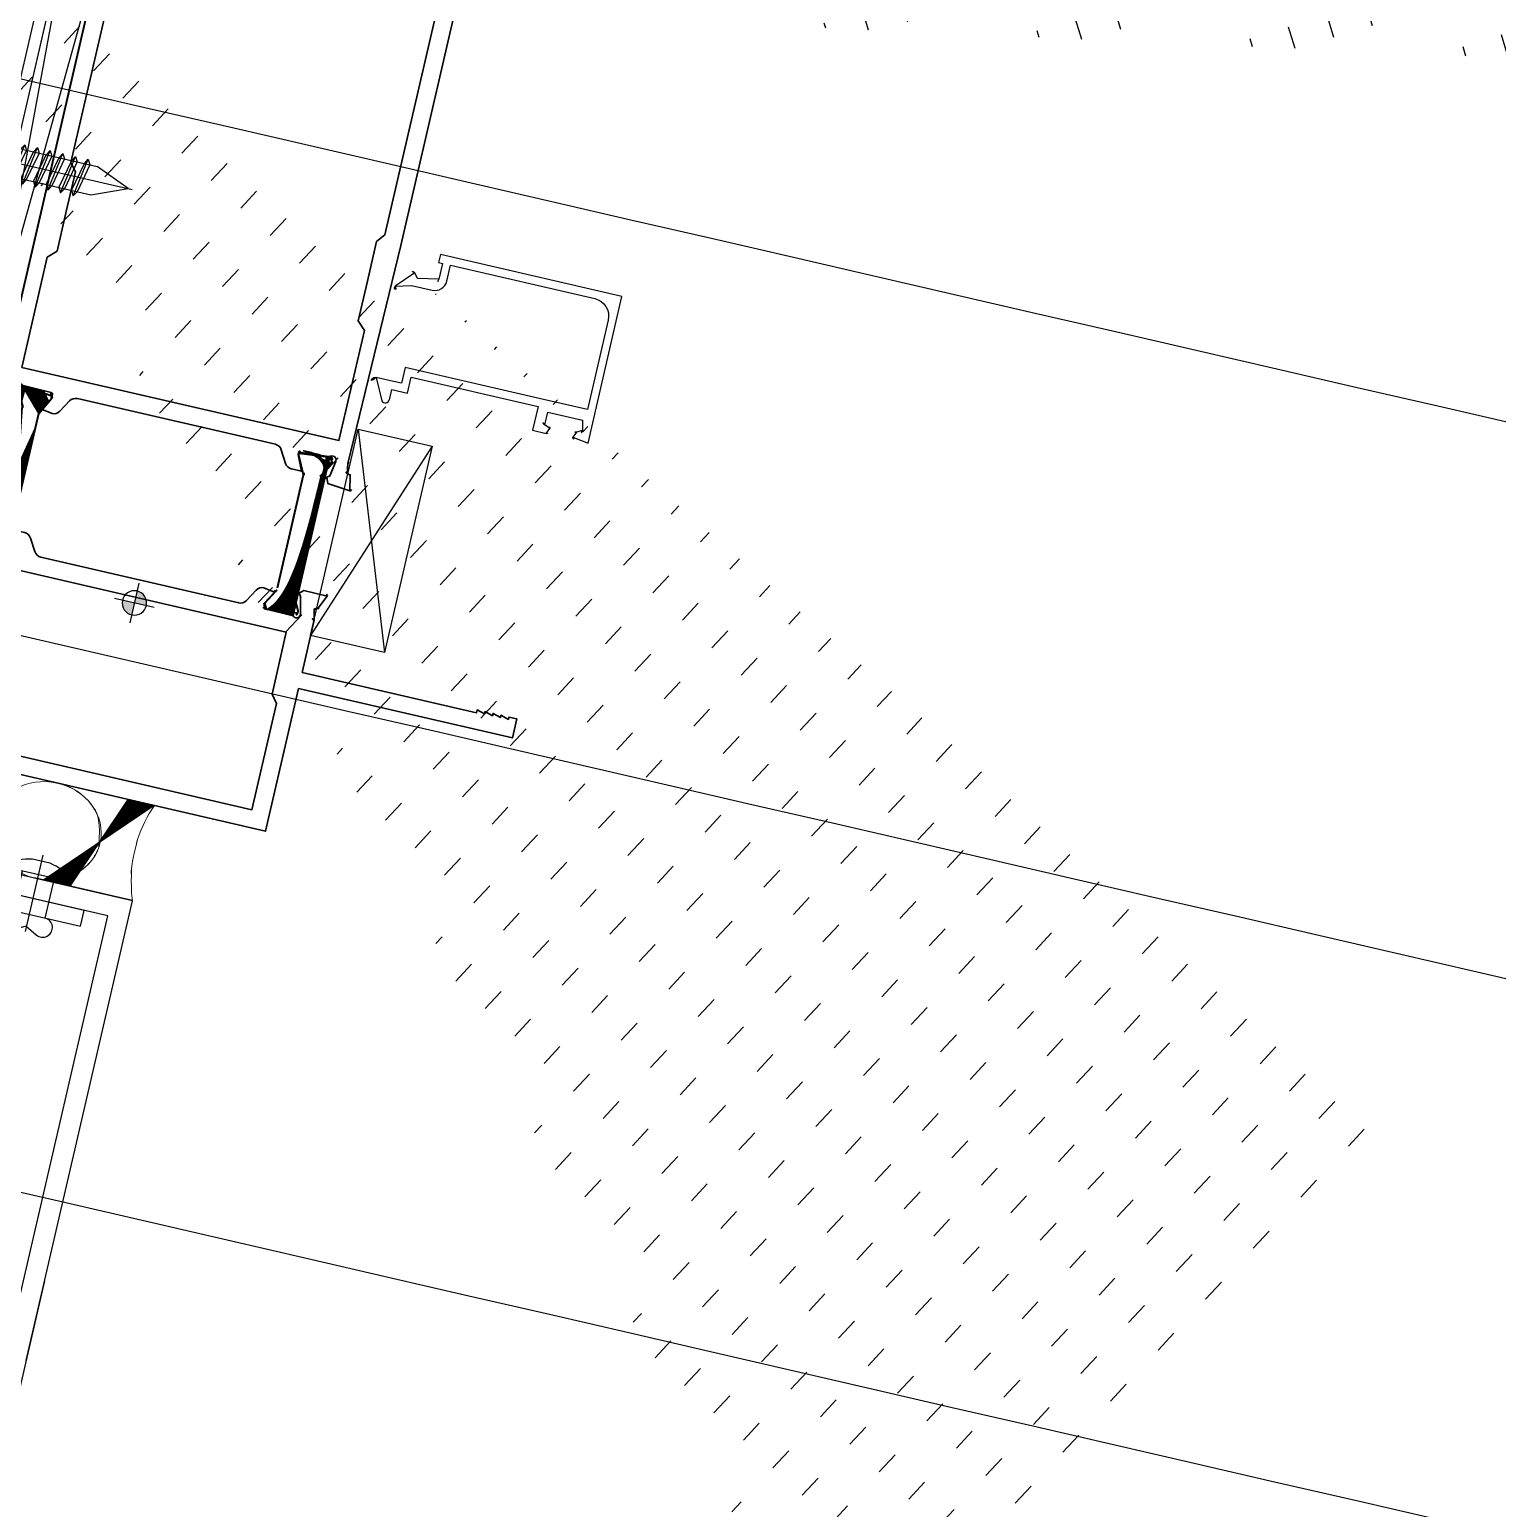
# Model space of a CAD drawing. Header units: inches. Extents: x 0 to 1813292486, y 0 to 3473589894.
# Drawn here: x 600477511.9 to 600477692.3, y 3473214442.8 to 3473214624.5 of the extents above; entities that cross this region are included whole.
import ezdxf

# ---------------------------------------------------------------- set-up
doc = ezdxf.new("R2010")
doc.units = ezdxf.units.IN
doc.header["$LTSCALE"] = 1000
doc.header["$MEASUREMENT"] = 0
for name, pattern in [('AX-MALL-WALL-P02-QT$0$CENTER', [2, 1.25, -0.25, 0.25, -0.25]), ('AX-MALL-WALL-P02-QT$0$DASH', [0.35, 0.25, -0.1]), ('AX-MALL-WALL-P02-QT$0$HIDDEN', [0.375, 0.25, -0.125])]:
    doc.linetypes.add(name, pattern=pattern)
for name, color, linetype in [('A-Anno-Note', 241, 'Continuous'), ('AX-MALL-P02-200$0$A-Anno-Note', 241, 'Continuous'), ('AX-MALL-WALL-P02$0$A-Anno-Note', 241, 'Continuous'), ('AX-MALL-WALL-P02-QT$0$1', 1, 'Continuous'), ('AX-MALL-WALL-P02-QT$0$8', 8, 'Continuous'), ('AX-MALL-WALL-P02-QT$0$8 填充 虚线 打断线 0.1', 8, 'Continuous'), ('AX-MALL-WALL-P02-QT$0$A-Anno-Note', 241, 'Continuous'), ('AX-MALL-WALL-P02-QT$0$A-Curt', 151, 'Continuous'), ('AX-MALL-WALL-P02-QT$0$A-Detl-Patt', 8, 'Continuous'), ('AX-MALL-WALL-P02-QT$0$A-Detl-Thin', 131, 'Continuous'), ('AX-MALL-WALL-P02-QT$0$AP', 3, 'Continuous'), ('AX-MALL-WALL-P02-QT$0$GASKET', 2, 'Continuous'), ('AX-MALL-WALL-P02-QT$0$STSF', 2, 'Continuous')]:
    doc.layers.add(name, color=color, linetype=linetype)
doc.layers.add('AX-MALL-WALL-P02-QT$0$AM_SUPPR', color=6, linetype='Continuous', lineweight=30)

# ---------------------------------------------------------------- blocks, each defined once
blk = doc.blocks.new('AX-MALL-WALL-P02-QT$0$tj')
at = {"layer": 'AX-MALL-WALL-P02-QT$0$A-Detl-Patt'}
h = blk.add_hatch(dxfattribs=at)
h.set_pattern_fill('STEEL', color=256, scale=100.0000000000001, angle=50.43183869082386)
h.set_pattern_definition([(75.00000000004839, (-14278.19445574284, 156289.8254051208), (-153.3407249234246, 41.08752340989569), []), (75.00000000004839, (-14317.88195610046, 156358.5661673546), (-153.3407249234246, 41.08752340989569), [])])
edge = h.paths.add_edge_path()
edge.add_line((88101.273016572, 47666.64152574539), (87883.93542659283, 47459.84604215622))
edge.add_line((87883.93542659283, 47459.84604215622), (91571.54751467705, 43584.64122533798))
edge.add_arc((262949.389629302, 558937.705083496), 543101.4133620498, 251.6057364187558, 260.0288666978238)
edge.add_arc((172180.8466627672, -2862.146247219684), 27099.9982179492, 64.7128659603706, 96.9316049602786, ccw=False)
edge.add_arc((262948.9730309481, 558936.3205539446), 543099.9677998082, 261.6155114784545, 271.7251478115656)
edge.add_line((279298.9759148359, 16082.51663446426), (279298.9759315252, 16382.65274763107))
edge.add_arc((262948.9742454757, 558936.3204835369), 542799.9676941936, 261.62020364125146, 271.7261014454634, ccw=False)
edge.add_arc((172180.8456921196, -2862.14609140989), 27400.00151046549, 64.80631838577902, 96.83815911678944)
edge.add_arc((262949.394896181, 558937.7037490648), 542801.4137571028, 251.6136389015772, 260.02417327084333, ccw=False)
edge.add_line((91737.26096642017, 43845.69257831573), (88101.273016572, 47666.64152574539))
blk.add_lwpolyline([(88103.03003954887, 47737.33037519455), (87813.24658572674, 47461.60306501389), (91543.92713344097, 43541.13421487808, 0.03677856867194786), (168908.9495433569, 23989.2463850975, -0.1416543586965341), (183742.0972260237, 21592.70785188675, 0.04416604653312874), (279348.9759123325, 16034.00206041336), (279348.9759345055, 16434.18465709686, -0.04414427716130016), (183859.0483468771, 21979.79425859451, 0.1405450684183163), (168919.8474783897, 24393.46752309799, -0.03670519880877311), (91764.87840116024, 43889.20268630981), (88103.03007543087, 47737.33033752441)], format="xyb", dxfattribs=at)
blk.add_lwpolyline([(88101.273016572, 47666.64152574539), (87883.93542659283, 47459.84604215622), (91571.54751467705, 43584.64122533798, 0.0367693963449814), (168910.2986617088, 24039.77597379684, -0.1415142461245126), (183756.7420067787, 21641.08926153183, 0.04414024362697595), (279298.9759148359, 16082.51663446426), (279298.9759315252, 16382.65274763107, -0.04412389944666065), (183844.4648458958, 21931.40288829803, 0.1406825130026793), (168918.4574091434, 24342.94360637665, -0.03671436212623864), (91737.26096642017, 43845.69257831573)], format="xyb", close=True, dxfattribs=at)
blk = doc.blocks.new('AX-MALL-WALL-P02-QT$0$A$C45704BEF')
at = {"color": 3, "ltscale": 10}
blk.add_lwpolyline([(18.80000000074506, -25.00024726614356), (17.5, -25.00024726614356), (17.5, -23.00024726614356), (15.49870925210416, -23.00024726614356), (15.49870925210416, -6.999231616035104), (18.4997000452131, -6.999231616035104), (18.49987648613751, -5.299231618642807, 0.4142135623695433), (18.19987648539245, -4.999231617897749), (17.80005405470729, -4.999231617897749, 0.4140000559725384), (17.50005413405597, -5.299012914299965), (17.49969883821905, -5.699499286711216, -0.483847094079415), (17.13052784092724, -5.991148311644793), (15.89966636151075, -5.699231617152691), (15.89966636151075, -1.299031617119908), (17.1397417280823, -1.005294770002365, -0.4741802569087657), (17.49969902634621, -1.298974558711052), (17.50005413405597, -1.699460931122303, 0.4140000559734259), (17.80005405470729, -1.999242229387164), (18.19987648539245, -1.999242229387164, 0.4142135624494586), (18.49987648613751, -1.699242228642106), (18.49987648613751, 0.0007206704467535019), (0, 0), (0, -22.90028521977365), (1, -22.90028521977365), (1, -22.40028521977365), (3, -22.40028521977365, -0.414213562373095), (3.5, -22.90028521977365), (3.5, -25.00028521940112), (2.913615984842181, -25.46520863845944, 0.4988684829111732), (2.92562854103744, -25.94440526142716), (5.025628542527556, -27.44440526142716, 0.8192868568614478), (5.455046217888594, -27.04232501238585), (4.5, -25.50028521940112), (4.5, -22.90028521977365, 0.414213562373095), (3, -21.40028521977365), (1, -21.40028521977365), (1, -3.19995454326272, -0.4142094303452601), (3.199968963861465, -0.9999545440077782), (14.5, -0.9996059481054544), (14.5, -5.999231616035104), (14.5, -5.999231616035104), (14.5, -24.00024726614356), (16.5, -24.00024726614356), (16.5, -25.00024726614356), (16.5, -27.20351210050285, 0.6582415972160955), (17.34365977905691, -27.56668968312442), (19.14365977980196, -25.86342484690249, 0.6827143578984822), (18.79383949562907, -25.00028521940112)], format="xyb", dxfattribs=at)
blk = doc.blocks.new('AX-MALL-WALL-P02-QT$0$尺寸分格点')
at = {"ltscale": 10}
h = blk.add_hatch(color=1, dxfattribs=at)
h.dxf.hatch_style = 1
edge = h.paths.add_edge_path()
edge.add_line((0, -1.5), (-5.470445860503725e-37, 1.862645149230957e-09))
edge.add_line((0, 1.862645149230957e-09), (-1.5, 0))
edge.add_arc((0, 0), 1.5, 180, 270)
edge = h.paths.add_edge_path()
edge.add_line((0, 1.5), (5.470445846917725e-37, 1.862645149230957e-09))
edge.add_line((0, 1.862645149230957e-09), (1.5, 0))
edge.add_arc((0, 0), 1.5, 0, 90)
for p, q in [((0, -2.5), (0, 2.5)), ((-2.5, 0), (2.5, 0))]:
    blk.add_line(p, q)
blk.add_circle((0, 0), 1.5)
blk = doc.blocks.new('AX-MALL-WALL-P02-QT$0$定位点')
blk.add_blockref('AX-MALL-WALL-P02-QT$0$尺寸分格点', (0, 0))
blk = doc.blocks.new('AX-MALL-WALL-P02-QT$0$A$C40565891')
h = blk.add_hatch()
h.set_pattern_fill('NET', color=6, scale=0.5, angle=315)
h.set_pattern_definition([(225.0000000000001, (-8954763.885715963, -14331520.94940183), (-1.122532015133644, 1.122532015133643), []), (135.0000000000001, (-8954763.885715963, -14331520.94940183), (1.122532015133643, 1.122532015133644), [])])
edge = h.paths.add_edge_path()
edge.add_line((-2.873205080628395, -1), (-17.1267949193716, -1))
edge.add_arc((-17.12679491817267, -2.000000000321539), 1.000000000321539, 90.00000006869386, 120.0000000686844)
edge.add_line((-17.6267949193716, -1.133974596858025), (-19.29999999888241, -2.099999999627471))
edge.add_line((-19.29999999888241, -2.099999999627471), (-19.59999999962747, -2.099999999627471))
edge.add_arc((-19.60000000055891, -1.700000000186378), 0.3999999994410928, 180.0000001333858, 270.00000013341844, ccw=False)
edge.add_line((-20, -1.700000001117587), (-20, 1.699999999254942))
edge.add_arc((-19.59999999962758, 1.699999999255055), 0.4000000003724153, 89.99999999998369, 180.0000000000163, ccw=False)
edge.add_line((-19.59999999962747, 2.099999999627471), (-19.29999999888241, 2.099999999627471))
edge.add_line((-19.29999999888241, 2.099999999627471), (-17.6267949193716, 1.133974596858025))
edge.add_arc((-17.12679491817268, 2.000000000321516), 1.000000000321515, 239.9999999313152, 269.9999999313065)
edge.add_line((-17.1267949193716, 1), (-2.873205080628395, 1))
edge.add_arc((-2.873205081827319, 2.000000000321497), 1.000000000321497, 270.0000000686933, 300.0000000686851)
edge.add_line((-2.373205080628395, 1.133974596858025), (-0.6999999992549419, 2.099999999627471))
edge.add_line((-0.6999999992549419, 2.099999999627471), (-0.400000000372529, 2.099999999627471))
edge.add_arc((-0.4000000003724153, 1.699999999255056), 0.4000000003724153, -1.63140612130519e-11, 90.00000000001631, ccw=False)
edge.add_line((0, 1.699999999254942), (0, -1.700000001117587))
edge.add_arc((-0.3999999994410927, -1.700000000186378), 0.3999999994410927, 269.99999986658156, 359.99999986661413, ccw=False)
edge.add_line((-0.400000000372529, -2.099999999627471), (-0.6999999992549419, -2.099999999627471))
edge.add_line((-0.6999999992549419, -2.099999999627471), (-2.373205080628395, -1.133974596858025))
edge.add_arc((-2.873205081827309, -2.00000000032146), 1.00000000032146, 59.99999993131432, 89.9999999313073)
at = {"layer": 'AX-MALL-WALL-P02-QT$0$STSF', "lineweight": 40}
blk.add_lwpolyline([(-2.873205080628395, -1), (-17.1267949193716, -1, 0.1316524975873539), (-17.6267949193716, -1.133974596858025), (-19.29999999888241, -2.099999999627471), (-19.59999999962747, -2.099999999627471, -0.4142135623732616), (-20, -1.700000001117587), (-20, 1.699999999254942, -0.4142135623732612), (-19.59999999962747, 2.099999999627471), (-19.29999999888241, 2.099999999627471), (-17.6267949193716, 1.133974596858025, 0.1316524975873571), (-17.1267949193716, 1), (-2.873205080628395, 1, 0.1316524975873597), (-2.373205080628395, 1.133974596858025), (-0.6999999992549419, 2.099999999627471), (-0.400000000372529, 2.099999999627471, -0.4142135623732616), (0, 1.699999999254942), (0, -1.700000001117587, -0.4142135623732616), (-0.400000000372529, -2.099999999627471), (-0.6999999992549419, -2.099999999627471), (-2.373205080628395, -1.133974596858025, 0.1316524975873647)], format="xyb", close=True, dxfattribs=at)
blk = doc.blocks.new('AX-MALL-WALL-P02-QT$0$A$C5DA96DE0')
at = {"layer": 'AX-MALL-WALL-P02-QT$0$AM_SUPPR', "color": 3}
for points in [[(-22.00068093277514, 105.1999999992549), (-22.00001176260412, 46.60000000149012, -0.414213562373095), (-21.70001176185906, 46.29999999888241), (-21.7000117637217, 45.30000000074506, -0.4142135651008757), (-21.90001176483929, 45.09999999962747), (-22.11765938811004, 45.09999999962747, 0.3152987896086648), (-22.30559791438282, 44.96840402856469), (-22.88795028813183, 43.36840402893722, 0.5486187836891172), (-22.68258061446249, 43.10076105967164), (-19.96206398494542, 43.32127769291401, 0.1763269799607178), (-19.83807377703488, 43.37909527309239), (-19.45859040878713, 43.75857864320278, 0.5773502703764628), (-19.54824795387685, 44.09318516403437), (-19.70076583139598, 44.13405220396817, -0.3107450373417215), (-19.86631920561194, 44.32805990986526), (-20.20001176558435, 46.220524456352), (-20.20001176558435, 46.30000000074506, -0.664494698151357), (-19.35008465312421, 46.6571428515017, 0.1962615707062706), (-19.21011380665004, 46.59999999962747), (-15.80001176707447, 46.59999999962747, -0.414213562373095), (-15.50001176446676, 46.30000000074506), (-15.50001176446676, 45.99448045343161), (-16.4794679954648, 44.32503772899508, 0.5796797259406589), (-16.35058767162263, 44.09999999776483), (-15.09727879799902, 44.09999999776483, 0.266079426403572), (-14.23476512730122, 44.59396623261273), (-13.34764037840068, 46.10603376291692, -0.2660794268336467), (-12.48512670956552, 46.59999999776483), (-12.48512670956552, 46.59999999776483), (12.48510318435729, 46.59999999962747, -0.2660794268336467), (13.3476168513298, 46.10603376291692), (14.23474160209298, 44.59396623261273, 0.266079426403572), (15.09725527279079, 44.09999999962747), (16.35056414455175, 44.09999999962747, 0.5796797259406589), (16.47944446653128, 44.32503772713244), (15.49998823925853, 45.99448045343161), (15.49998823553324, 46.29999999888241, -0.414213562373095), (15.7999882362783, 46.59999999962747), (19.21009027957916, 46.59999999962747, 0.1962615707062706), (19.35006112605333, 46.6571428515017, -0.664494698151357), (20.19998823665082, 46.29999999888241), (20.19998823665082, 46.220524456352), (19.86629567667842, 44.32805990800261, -0.3107450373417215), (19.70074230805039, 44.13405220396817), (19.54822442866862, 44.09318516217172, 0.5773502703764628), (19.45856687985361, 43.75857864320278), (19.83805025182664, 43.37909527309239, 0.1763269799607178), (19.96204045787454, 43.32127769291401), (22.68255708739161, 43.10076105967164, 0.5486187836891172), (22.88792676106095, 43.36840402893722), (22.30557438544929, 44.96840402670205, 0.3152987896086648), (22.11763586290181, 45.10000000149012), (21.89998823590577, 45.09999999962747, -0.4142135651008757), (21.69998823665082, 45.29999999888241), (21.69998823478818, 46.29999999888241, -0.414213562373095), (21.99998823739588, 46.59999999962747), (22.00029997527599, 73.89985392801464)], [(-12.48512671142817, 26.59999999962747), (-12.48512671142817, 26.59999999962747, -0.266079426695036), (-13.34764038026333, 27.09396623820066), (-14.23476512916386, 28.60603376477957, 0.2660794267352428), (-15.09727879799902, 29.10000000149012), (-16.35058767162263, 29.09999999962747, 0.5796797243171364), (-16.4794679954648, 28.87496227398515), (-15.50001176446676, 27.20551954396069), (-15.50001176819205, 26.90000000223517, -0.414213562429924), (-15.80001176521182, 26.59999999776483), (-19.21011380665004, 26.59999999962747, 0.196261570738114), (-19.35008465498686, 26.54285714589059, -0.6644947009864839), (-20.20001176558435, 26.90000000223517), (-20.20001176558435, 26.97947554662824), (-19.86631920747459, 28.87194008752704, -0.3107450376907102), (-19.70076583139598, 29.06594779156148), (-19.5482479557395, 29.10681483522058, 0.5773502691095918), (-19.45859040878713, 29.44142135605216), (-19.83807377517223, 29.82090472429991, 0.1763269806166101), (-19.96206398680806, 29.87872230820358), (-22.68258061632514, 30.0992389395833, 0.5486187865199976), (-22.88795028440654, 29.83159597031772), (-22.30559791252017, 28.23159597069025, 0.3152987889515711), (-22.1176593862474, 28.09999999962747), (-21.90001176297665, 28.09999999776483, -0.4142135620321224), (-21.70001176558435, 27.89999999850988), (-21.70001176558435, 26.90000000037253, -0.414213562429924), (-22.00001176446676, 26.59999999962747), (-22.00026272423565, -1.862645149230957e-09), (22.00026272051036, 0), (22.00006804615259, 18.00577012822032)], [(22.00005050562322, 19.99999999813735), (21.99998823739588, 26.59999999962747, -0.414213562429924), (21.69998823665082, 26.90000000037253), (21.69998823478818, 27.89999999850988, -0.4142135620321224), (21.89998823776841, 28.09999999962747), (22.11763586103916, 28.09999999776483, 0.3152987889515711), (22.30557438544929, 28.23159596882761), (22.88792676106095, 29.83159597218037, 0.5486187865199976), (22.68255708925426, 30.0992389395833), (19.96204045601189, 29.87872230820358, 0.1763269806166101), (19.83805024810135, 29.82090472429991), (19.45856687985361, 29.44142135605216, 0.5773502691095918), (19.54822443053126, 29.10681483708322), (19.70074230805039, 29.06594779156148, -0.3107450376907102), (19.86629567667842, 28.87194008752704), (20.19998823851347, 26.97947554290295), (20.19998824037611, 26.89999999850988, -0.6644947009864839), (19.35006112605333, 26.54285714402795, 0.196261570738114), (19.21009027957916, 26.59999999776483), (15.79998823441565, 26.59999999776483, -0.414213562429924), (15.49998823925853, 26.89999999850988), (15.49998823925853, 27.20551954582334), (16.47944446466863, 28.87496227398515, 0.5796797243171364), (16.3505641464144, 29.09999999962747), (15.09725527092814, 29.09999999776483, 0.2660794267352428), (14.23474160209298, 28.60603376477957), (13.3476168513298, 27.09396623820066, -0.266079426695036), (12.48510318249464, 26.59999999962747), (-12.48512671142817, 26.59999999962747)]]:
    blk.add_lwpolyline(points, format="xyb", dxfattribs=at)
for points in [[(22.00029996782541, 73.89983759261668), (22.00005446560681, 73.89983759261668), (21.99998823553324, 105.1999999992549), (-22.00068093277514, 105.1999999992549)], [(-19.80001176521182, 103), (-19.80001176521182, 103), (-19.80001176334918, 74.70021012239158), (-19.00001176446676, 73.70021012239158), (-19.00001176446676, 68.70021012239158), (-19.00001176446676, 63.70021012239158), (-20.00001176446676, 62.70021012611687), (-20.00001176446676, 48.79999999888241), (19.99998823553324, 48.79999999701977), (19.99998823739588, 62.70021012425423), (18.99998823739588, 63.70021012425423), (18.99998823739588, 68.70021012239158), (18.99998823553324, 73.70021012425423), (19.79998823814094, 74.70021012052894), (19.79998823814094, 103), (-19.80001176521182, 103)], [(-19.00003717839718, 24.40000000223517), (-19.00003717839718, 16.60000000149012), (-19.8001159671694, 15.59989579208195), (-19.80026083253324, 2.199999997392297), (-19.80001176521182, 2.199999999254942), (19.80023730732501, 2.199999997392297), (19.80009244196117, 15.5998957939446), (19.0000136513263, 16.60000000149012), (19.0000136513263, 24.40000000223517), (-19.00003717839718, 24.40000000223517)], [(21.99999776296318, 20.00577012635767), (43.9999977555126, 20.00634960085154), (43.99998722039163, 20.40634960122406), (44.99999512173235, 20.10637594014406), (44.99998722039163, 20.40637594088912), (45.99999512173235, 20.10640227980912), (45.99998722039163, 20.40640228055418), (46.99999512173235, 20.10642861947417), (46.99998722039163, 20.40642862021923), (47.99999511986971, 20.10645495913923), (47.99998721852899, 20.40645495988429), (48.99998721852899, 20.40648129954934), (49.00005043298006, 18.00648130103946), (22.00006804615259, 18.00577012822032)]]:
    blk.add_lwpolyline(points, dxfattribs=at)
at = {"color": 6, "ltscale": 10, "xscale": -0.9999999999999999, "rotation": 90}
blk.add_blockref('AX-MALL-WALL-P02-QT$0$A$C40565891', (-17.70395603775978, 26.59999999776483), dxfattribs=at)
at = {"color": 6, "ltscale": 10, "rotation": 270}
blk.add_blockref('AX-MALL-WALL-P02-QT$0$A$C40565891', (17.7039325106889, 26.59999999962747), dxfattribs=at)
blk = doc.blocks.new('AX-MALL-WALL-P02-QT$0$A$C3B8A2171')
at = {"color": 6}
for p, q in [((22.00012849643826, 27), (31.33094626852107, 1)), ((31.33094626478851, 27), (22.00012850017083, 1))]:
    blk.add_line(p, q, dxfattribs=at)
blk.add_lwpolyline([(22.00012849643826, 27), (31.33094626478851, 27), (31.33094626852107, 1), (22.00012850017083, 1)], close=True, dxfattribs=at)
at = {"color": 6, "ltscale": 10}
blk.add_blockref('AX-MALL-WALL-P02-QT$0$A$C5DA96DE0', (7.275957614183426e-12, -23.70584608986974), dxfattribs=at)
at = {"color": 6, "ltscale": 10, "rotation": 270}
blk.add_blockref('AX-MALL-WALL-P02-QT$0$A$C45704BEF', (49.90041371808184, 50.19399150274694), dxfattribs=at)
at = {"layer": 'AX-MALL-WALL-P02-QT$0$GASKET', "extrusion": (0, 0, -1), "zscale": -1, "rotation": 270}
blk.add_blockref('AX-MALL-WALL-P02-QT$0$定位点', (0, 0), dxfattribs=at)
blk = doc.blocks.new('*U279')
at = {"color": 0, "linetype": 'ByBlock', "lineweight": 50, "ltscale": 0.2}
for p, q in [((-2.147202852589544, 4.749999999999091), (0, 4.749999999999091)), ((0, -4.749999999999091), (0, 4.749999999999091)), ((-3.69999999999709, 0.3999999999987267), (-3.325615217181621, 0.4000000000023647)), ((-3.325615217181621, 0.4000000000023647), (-3.325615240581101, -0.4000000000023647)), ((-3.69999999999709, -0.4000000000005457), (-3.325615240581101, -0.4000000000023647)), ((-3.69999999999709, -0.4000000000005457), (-3.325615217181621, -0.4000000000023647)), ((-2.147202852655028, -4.750000000000909), (0, -4.749999999999091))]:
    blk.add_line(p, q, dxfattribs=at)
at = {"color": 6, "linetype": 'AX-MALL-WALL-P02-QT$0$HIDDEN', "ltscale": 0.05}
for p, q in [((-0.6750316474657977, 1.140000000000001), (-3.325615228868008, 2.449999999987274)), ((-0.6750316474657977, 1.14), (-0.6750316474657977, -1.140000000000001)), ((-0.06888289537171222, 0), (-0.6750316474657977, 1.140000000000001)), ((-0.06888289537171222, 0), (-0.6750316474657977, -1.140000000000001)), ((-0.6750316474657977, -1.140000000000001), (-3.325615228893758, -2.449999999999999))]:
    blk.add_line(p, q, dxfattribs=at)
at = {"color": 0, "linetype": 'ByBlock', "ltscale": 0.2}
for p, q in [((1.247816335799423, 1.789999999997235), (1.600000000005707, 2.399999999998059)), ((1.600000000005707, 2.399999999998059), (1.952183664211248, 1.789999999998216)), ((2.847816335799424, 1.789999999997235), (3.200000000005707, 2.399999999998059)), ((3.200000000005707, 2.399999999998059), (3.552183664211248, 1.789999999998216)), ((4.447816335799424, 1.789999999997235), (4.800000000005708, 2.399999999998059)), ((4.800000000005708, 2.399999999998059), (5.152183664211249, 1.789999999998216)), ((6.047816335799424, 1.789999999997235), (6.400000000005708, 2.399999999998059)), ((6.400000000005708, 2.399999999998059), (6.752183664211248, 1.789999999998216)), ((7.647816335799424, 1.789999999997235), (8.000000000005707, 2.399999999998059)), ((8.000000000005707, 2.399999999998059), (8.352183664211248, 1.789999999998216)), ((9.247816335799424, 1.789999999997235), (9.600000000005707, 2.399999999998059)), ((9.600000000005707, 2.399999999998059), (9.952183664211248, 1.789999999998216)), ((0.1999999999970897, 1.789999999997235), (11.67855772335856, 1.789999999997235)), ((11.67855772335856, 1.789999999997235), (16, 0)), ((16, 0), (11.67855772334904, -1.790000000000873)), ((0.1999999999970896, -1.790000000000873), (11.67855772334904, -1.790000000000873)), ((2.047816335800007, -1.789999999998201), (2.400000000005662, -2.399999999998059)), ((2.400000000005662, -2.399999999998059), (2.752183664211202, -1.789999999998216)), ((3.647816335800008, -1.789999999998201), (4.000000000005661, -2.399999999998059)), ((4.000000000005661, -2.399999999998059), (4.352183664211202, -1.789999999998216)), ((5.247816335800009, -1.789999999998201), (5.600000000005663, -2.399999999998059)), ((5.600000000005663, -2.399999999998059), (5.952183664211203, -1.789999999998216)), ((6.847816335800008, -1.789999999998201), (7.200000000005662, -2.399999999998059)), ((7.200000000005662, -2.399999999998059), (7.552183664211203, -1.789999999998216)), ((8.447816335800008, -1.789999999998201), (8.800000000005662, -2.399999999998059)), ((8.800000000005662, -2.399999999998059), (9.152183664211202, -1.789999999998216)), ((10.04781633580001, -1.789999999998201), (10.40000000000566, -2.399999999998059)), ((10.40000000000566, -2.399999999998059), (10.7521836642112, -1.789999999998216))]:
    blk.add_line(p, q, dxfattribs=at)
at = {"color": 6, "linetype": 'ByBlock'}
for p, q in [((1.600000000005707, 2.399999999998059), (2.400000000005662, -2.399999999998059)), ((3.200000000005707, 2.399999999998059), (4.000000000005661, -2.399999999998059)), ((4.800000000005708, 2.399999999998059), (5.600000000005663, -2.399999999998059)), ((6.400000000005708, 2.399999999998059), (7.200000000005662, -2.399999999998059)), ((8.000000000005707, 2.399999999998059), (8.800000000005662, -2.399999999998059)), ((9.600000000005707, 2.399999999998059), (10.40000000000566, -2.399999999998059)), ((1.247816335799423, 1.789999999997235), (2.047816335800007, -1.789999999998201)), ((2.752183664209724, -1.790000000000873), (1.952183664211248, 1.789999999998216)), ((2.847816335799424, 1.789999999997235), (3.647816335800008, -1.789999999998201)), ((4.352183664209724, -1.790000000000873), (3.552183664211248, 1.789999999998216)), ((4.447816335799424, 1.789999999997235), (5.247816335800009, -1.789999999998201)), ((5.952183664209725, -1.790000000000873), (5.152183664211249, 1.789999999998216)), ((6.047816335799424, 1.789999999997235), (6.847816335800008, -1.789999999998201)), ((7.552183664209725, -1.790000000000873), (6.752183664211248, 1.789999999998216)), ((7.647816335799424, 1.789999999997235), (8.447816335800008, -1.789999999998201)), ((9.152183664209725, -1.790000000000873), (8.352183664211248, 1.789999999998216)), ((9.247816335799424, 1.789999999997235), (10.04781633580001, -1.789999999998201)), ((10.75218366420972, -1.790000000000873), (9.952183664211248, 1.789999999998216))]:
    blk.add_line(p, q, dxfattribs=at)
at = {"color": 1, "linetype": 'AX-MALL-WALL-P02-QT$0$CENTER', "ltscale": 0.1}
blk.add_line((-3.720025046972161, 0), (16.47241296467109, 0), dxfattribs=at)
at = {"color": 0, "linetype": 'ByBlock', "lineweight": 50, "ltscale": 0.2}
for start, end in [(143.57642635749, 177.1340160170254), (182.8659839823501, 216.4235736418013)]:
    blk.add_arc((4.289993742175284, -4.638422979041934e-11), 8, start, end, dxfattribs=at)
at = {"color": 0, "linetype": 'ByBlock', "ltscale": 0.2}
for centre, start, end in [((0.1999999999970897, 1.989999999997235), 180, 270), ((0.1999999999970896, -1.990000000000873), 90, 180)]:
    blk.add_arc(centre, 0.2, start, end, dxfattribs=at)
blk = doc.blocks.new('AX-MALL-WALL-P02-QT$0$GB12618-90-4×10铆厚5')
at = {"color": 3, "linetype": 'Continuous'}
for p, q in [((-0.3828890285466002, 4.144999999999996), (2.842170943040401e-13, 4.144999999999996)), ((2.842170943040401e-13, 4.144999999999996), (-2.557953848736361e-13, -4.144999999999982)), ((1.13686837721616e-13, 2), (5.000000000000085, 2)), ((-1.699999999999875, 1.090000000000003), (-1.700000000000017, -1.090000000000003)), ((6.5, 0), (7.260859888279697, 1.439128983241929)), ((6.5, 0), (7.260859888279697, -1.439128983241929)), ((-5.684341886080801e-14, -2), (5.000000000000171, -2)), ((-0.3828890285466002, -4.144999999999996), (-2.557953848736361e-13, -4.144999999999982))]:
    blk.add_line(p, q, dxfattribs=at)
at = {"color": 1, "linetype": 'AX-MALL-WALL-P02-QT$0$CENTER', "ltscale": 2.357947691000002}
blk.add_line((-2.470786271884123, 0), (7.1549121964959, 0), dxfattribs=at)
at = {"color": 3, "linetype": 'Continuous'}
for centre, radius, start, end in [((5.007748688829707, 0), 6.8, 142.4423901337784, 170.5515263407792), ((6.200000000000017, 1.999999999999986), 1.2, 332.1348283377681, 179.9999999999992), ((5.007748688829707, 0), 6.8, 189.4484736592125, 217.5576098662215), ((6.200000000000017, -1.999999999999986), 1.2, 180.0000000000008, 27.865171662232)]:
    blk.add_arc(centre, radius, start, end, dxfattribs=at)
blk = doc.blocks.new('AX-MALL-WALL-P02-QT$0$jmhgfjrwtuh45trhg')
at = {"layer": 'AX-MALL-WALL-P02-QT$0$8'}
h = blk.add_hatch(dxfattribs=at)
h.set_pattern_fill('HONEY', color=256, scale=0.25, angle=540, style=0)
h.set_pattern_definition([(180, (174902.8055026438, 260502.9244215135), (-1.190625000000001, 0.6874074999999996), [0.7937499999999996, -1.587499999999999]), (60.00000000000007, (174902.8055026438, 260502.9244215135), (1.190624857751951, 0.6874077463808479), [0.7937499999999998, -1.5875]), (120.0000000000001, (174902.8055026438, 260502.9244215135), (-1.422480490101788e-07, 1.374815246380847), [-1.587499999999998, 0.793749999999999])])
edge = h.paths.add_edge_path()
edge.add_ellipse((-7.381093692034483, 0.0004881098866462708), major_axis=(-4.500512427303327, 0.0599604968055805), ratio=0.8888964256937906, start_angle=0, end_angle=360)
h = blk.add_hatch(dxfattribs=at)
h.set_pattern_fill('ANSI31', color=256, scale=0.25, angle=540, style=0)
h.set_pattern_definition([(135, (174877.8915891033, 260527.0201570056), (0.5612660075668218, 0.561266007566822), [])])
edge = h.paths.add_edge_path()
edge.add_line((-6.732046198099852, -3.999984314665198), (0.7606497555971146, -3.999992402270436))
edge.add_arc((10.89760908910801, 1.372666469379169e-08), 10.89760908902902, 185.1706430858447, 201.5339390828918, ccw=False)
edge.add_arc((10.89760909097776, 1.46875754336584e-08), 10.89760909097777, 179.9999983242518, 185.1706430899903, ccw=False)
edge.add_arc((10.8976090814998, -3.305050677582244e-10), 10.8976090814998, 172.405914544884, 179.999998245292, ccw=False)
edge.add_arc((10.89760910163166, 2.399151188825499e-08), 10.89760909824084, 166.2009138960958, 172.405914685627, ccw=False)
edge.add_arc((10.89760909118997, 3.20384341279123e-09), 10.89760909305875, 158.4660575048171, 166.2009137768617, ccw=False)
edge.add_line((0.7606499921530485, 3.999993024393916), (-6.732046198099852, 3.999993018805981))
edge.add_line((-6.732046198099852, 3.999993018805981), (-7.434310466051102, 4.000001827254891))
edge.add_arc((-7.346563589607311, -0.7724568381427241), 4.77326525842158, 45.113146065855574, 91.05332694051708, ccw=False)
edge.add_arc((-7.285040638659268, -0.471543983603409), 4.519802628022898, 23.880201270293526, 42.973244887725286, ccw=False)
edge.add_arc((-17.96341248835284, -2.937949023056029), 15.42173703289524, 12.393051035798976, 16.175277688883625, ccw=False)
edge.add_arc((-7.124157124383296, 0.06055414242018581), 4.234584301495465, -16.603288786277403, 4.215310169606482, ccw=False)
edge.add_arc((-6.202524996367059, -0.2415477178019161), 3.265159700863698, 311.88282864647357, 343.85568820323726, ccw=False)
edge.add_arc((-7.167425456053625, 0.5221782191043327), 4.482791074939454, 293.45411963007103, 314.5488009221328, ccw=False)
edge.add_arc((-7.359334706204196, 0.963068322986814), 4.963637149729599, 269.13356864662484, 293.4607319460402, ccw=False)
edge.add_line((-7.434392362833023, -4.000001301988959), (-6.732046198099852, -4.000001301988959))
at = {"layer": 'AX-MALL-WALL-P02-QT$0$1', "lineweight": 5}
blk.add_lwpolyline([(-6.732046198099852, -3.999984314665198), (0.7606497555971146, -3.999992402270436, -0.07151991883264351), (0.04434557817876339, -0.9821176063269377, -0.02256502262157294), (0, 3.334134817123413e-07, -0.03314757349092835), (0.09558088518679142, 1.440163372084498, -0.02708104081121189), (0.3145258761942387, 2.599275596439838, -0.03376249720545622), (0.7606499921530485, 3.999993024393916), (-6.732046198099852, 3.999993018805981), (-7.434310466051102, 4.000001827254891, -0.2031804997258816), (-3.978027198463678, 2.60941007360816, -0.08350238853102138), (-3.152160692960024, 1.358188005164266, -0.01650457541436716), (-2.901027917861938, 0.3718159478157759, -0.09108895525925141), (-3.066128842532635, -1.149450266733766, -0.1404200751386546), (-4.02267349883914, -2.672497186809778, -0.09230372069197638), (-5.383209191262722, -3.590240551158786, -0.1065477416812411), (-7.434392362833023, -4.000001301988959), (-6.732046198099852, -4.000001301988959)], format="xyb", dxfattribs=at)
blk.add_ellipse((-7.381093692034483, 0.0004881098866462708), major_axis=(-4.500512427301946, 0.05996049685588117), ratio=0.8888964256939306, dxfattribs=at)
blk = doc.blocks.new('AX-MALL-WALL-P02-QT$0$A$C063F76F4')
at = {"layer": 'AX-MALL-WALL-P02-QT$0$8 填充 虚线 打断线 0.1', "ltscale": 2}
h = blk.add_hatch(dxfattribs=at)
h.set_pattern_fill('HEX', color=256, scale=3)
h.set_pattern_definition([(0, (11.74999980442226, 37.39510298892856), (0, 4.949334), [2.8575, -5.715]), (120, (11.74999980442226, 37.39510298892856), (-4.286248975814051, -2.474666999999999), [2.857499999999994, -5.714999999999988]), (59.99999999999999, (14.60749980434775, 37.39510298892856), (-4.286248975814051, 2.474667000000001), [2.8575, -5.715])])
h.paths.add_polyline_path([(18.5, 159.4673534315079), (18.50000000558794, 55.00000017695129), (1.5, 55.00000017695129), (1.5, 159.4673534315079)])
at = {"ltscale": 2}
blk.add_lwpolyline([(15.29999990388751, 160.2000001762062), (19.99999990314245, 160.2000001762062), (19.99990182556212, 55.00208372995257), (15.29990182630718, 55.00208372995257)], close=True, dxfattribs=at)
for points in [[(19.99999990314245, 160.2000001762062), (15.29990182630718, 55.00208372995257)], [(15.30000022053719, 160.2000001762062), (19.99990182556212, 55.00208372995257)]]:
    blk.add_lwpolyline(points, dxfattribs=at)
at = {"layer": 'AX-MALL-WALL-P02-QT$0$8', "ltscale": 80}
blk.add_lwpolyline([(0, 200), (19.99999846145511, 200), (20.00004668906331, 55.00208372995257)], dxfattribs=at)
at = {"layer": 'AX-MALL-WALL-P02-QT$0$8', "ltscale": 2}
blk.add_lwpolyline([(19.99999999813735, 55.00000017695129), (20.00001169927418, 160.2002641968429), (4.041939973831177e-07, 159.4673534315079)], dxfattribs=at)
at = {"layer": 'AX-MALL-WALL-P02-QT$0$AP'}
blk.add_lwpolyline([(4, 54.99999996088445), (2, 54.99999996088445), (2, 38.50002197735012), (44.49999999813735, 38.50002197735012), (44.49999999813735, 40.50002197735012), (4, 40.50002197735012)], close=True, dxfattribs=at)
for points in [[(50.00000000186265, -14.98942399024963), (50.00000000186265, 43.00002203695476), (30.00000000186265, 43.00002203695476)], [(47.50000000186265, -14.98942399024963), (47.50000000186265, 40.50002203695476), (30.00000000186265, 40.50002203695476)]]:
    blk.add_lwpolyline(points, dxfattribs=at)
at = {"layer": 'AX-MALL-WALL-P02-QT$0$STSF'}
blk.add_lwpolyline([(0, 54.99999996088445), (0, 10.42926629818976), (1.5, 10.42926629818976), (1.5, 53.49999996088445), (15.29999990202487, 53.49999996088445), (15.29999990388751, 160.9673534315079), (1.5, 160.9673534315079), (1.5, 195.8044423684478), (0, 195.8044423684478), (0, 159.4673534315079), (13.79999990388751, 159.4673534315079), (13.79999990947545, 54.99999996088445), (0, 54.99999996088445)], dxfattribs=at)
at = {"ltscale": 2, "xscale": -1, "rotation": 180}
blk.add_blockref('*U279', (13.7999995034188, 128.1500002481043), dxfattribs=at)
at = {"color": 1, "xscale": -1.5, "yscale": 1.5, "zscale": 1.5, "rotation": 180}
blk.add_blockref('AX-MALL-WALL-P02-QT$0$jmhgfjrwtuh45trhg', (48.85902501456439, 49.00001157261431), dxfattribs=at)
at = {"ltscale": 10, "rotation": 270}
blk.add_blockref('AX-MALL-WALL-P02-QT$0$GB12618-90-4×10铆厚5', (37.99999999813735, 43.50002197735012), dxfattribs=at)
blk = doc.blocks.new('AX-MALL-WALL-P02-QT$0$A$C72905B8B')
at = {"color": 6, "ltscale": 10}
for name, p in [('AX-MALL-WALL-P02-QT$0$A$C063F76F4', (162.2869235184044, -5)), ('AX-MALL-WALL-P02-QT$0$A$C3B8A2171', (204.2872329074889, 73.70584626682103))]:
    blk.add_blockref(name, p, dxfattribs=at)
blk = doc.blocks.new('AX-MALL-WALL-P02-QT$0$500C')
at = {"layer": 'AX-MALL-WALL-P02-QT$0$AP'}
blk.add_line((478.9356152303517, -143.9008931722492), (395.5099805463105, -421.568381652236), dxfattribs=at)
blk = doc.blocks.new('AX-MALL-WALL-P02-QT$0$mqst2')
at = {"color": 6, "ltscale": 10, "rotation": 346.9841522458781}
blk.add_blockref('AX-MALL-WALL-P02-QT$0$A$C72905B8B', (263719.0839470625, -32745.80559062958), dxfattribs=at)
at = {"color": 6, "rotation": 3.701011184292003}
blk.add_blockref('AX-MALL-WALL-P02-QT$0$500C', (263436.4514892101, -32690.62111282349), dxfattribs=at)
blk = doc.blocks.new('AX-MALL-WALL-P02-QT')
at = {"layer": 'AX-MALL-WALL-P02-QT$0$A-Curt'}
for centre, radius, start, end in [((600585645.7635028, 3473560475.347815), 539800.0399361156, 236.5523135832899, 236.6903182118009), ((600585645.7636302, 3473560475.347807), 539866.7066673375, 236.5523135715623, 236.6903286859176), ((600585645.7635238, 3473560475.347785), 539933.3732568718, 236.5523135797242, 236.690339177262), ((600585645.7636757, 3473560475.347738), 540000.0399677898, 236.5523135635083, 236.6903496417073)]:
    blk.add_arc(centre, radius, start, end, dxfattribs=at)
at = {"layer": 'AX-MALL-WALL-P02-QT$0$A-Detl-Thin', "linetype": 'AX-MALL-WALL-P02-QT$0$DASH', "ltscale": 3}
blk.add_lwpolyline([(600288300.0807451, 3473110912.685323, 0.002187956786309004), (600292245.9015511, 3473108327.624956)], format="xyb", dxfattribs=at)
at = {"layer": 'AX-MALL-WALL-P02-QT$0$A-Anno-Note', "rotation": 339.5681613092181}
blk.add_blockref('AX-MALL-WALL-P02-QT$0$mqst2', (600052179.2710491, 3473232742.396311), dxfattribs=at)
at = {"layer": 'AX-MALL-WALL-P02-QT$0$A-Detl-Thin', "rotation": 339.5681613091762}
blk.add_blockref('AX-MALL-WALL-P02-QT$0$tj', (600144118.6961328, 3473128496.287411), dxfattribs=at)
blk = doc.blocks.new('AX-MALL-WALL-P02')
at = {"layer": 'AX-MALL-WALL-P02$0$A-Anno-Note'}
blk.add_blockref('AX-MALL-WALL-P02-QT', (0, 0), dxfattribs=at)
blk = doc.blocks.new('AX-MALL-P02-200')
at = {"layer": 'AX-MALL-P02-200$0$A-Anno-Note'}
blk.add_blockref('AX-MALL-WALL-P02', (0, 0), dxfattribs=at)

msp = doc.modelspace()

# ---------------------------------------------------------------- block references
at = {"layer": 'A-Anno-Note', "rotation": 20.43183869077545}
msp.add_blockref('AX-MALL-P02-200', (1250392458.527329, 9048125.682563305), dxfattribs=at)

doc.saveas('drawing.dxf')
